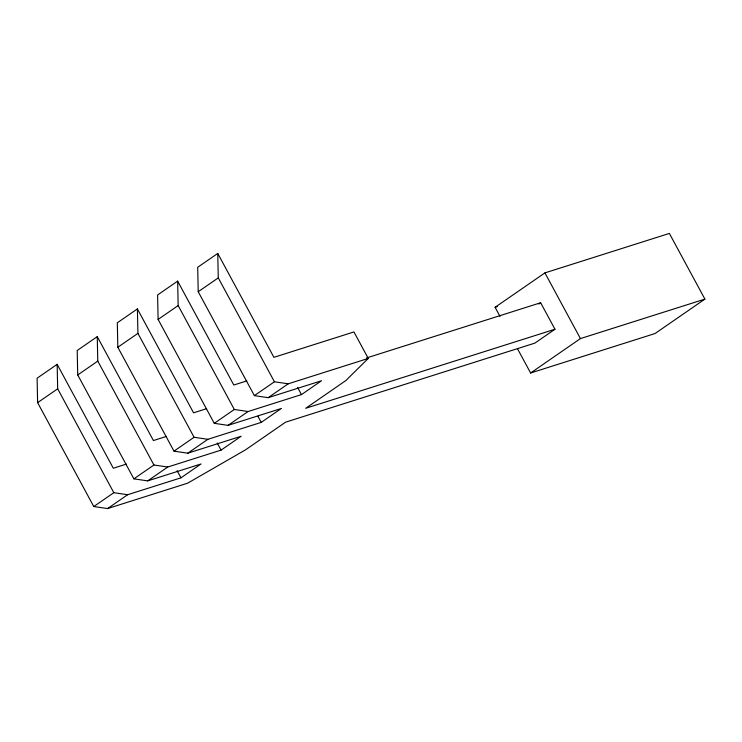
<?xml version="1.0" encoding="UTF-8"?>
<svg xmlns="http://www.w3.org/2000/svg" width="742" height="742" viewBox="0 0 742 742"><rect width="100%" height="100%" fill="white"/><g stroke="black" fill="none" stroke-linecap="round" stroke-linejoin="round"><path stroke-width="1.11" d="M246.863 380.878L233.804 385.024L177.644 281.125L157.592 294.973L158.111 319.431L214.271 423.33L228.072 425.361L248.125 411.513L301.465 394.596L321.518 380.748L268.177 397.666L254.376 395.625L198.216 291.727L197.697 267.278L217.749 253.43L273.909 357.329L353.934 331.943L368.264 358.432L345.865 380.544L305.695 408.295L554.97 329.244L540.649 302.755L366.372 358.015M126.372 464.102L113.313 468.239L57.153 364.341L37.1 378.197L37.619 402.646L93.77 506.545L107.581 508.576L187.605 483.2L245.491 449.865L285.596 422.17L534.88 343.119L554.97 329.244M166.477 436.398L153.418 440.544L97.258 336.645L77.205 350.493L77.724 374.951L133.875 478.85L147.686 480.881L201.026 463.963L180.974 477.82L127.633 494.728L107.581 508.576M206.619 408.675L193.56 412.821L137.4 308.922L117.31 322.798L117.83 347.247L173.99 451.145L187.791 453.186L241.131 436.268L221.079 450.116L167.738 467.033L147.686 480.881M37.619 402.646L57.672 388.799L57.153 364.341M77.724 374.951L97.777 361.104L97.258 336.645M117.83 347.247L137.919 333.371L137.4 308.922M158.111 319.431L178.163 305.583L177.644 281.125M198.216 291.727L218.269 277.879L217.749 253.43M93.77 506.545L113.823 492.697L127.633 494.728M133.875 478.85L153.928 464.993L167.738 467.033M173.99 451.145L194.079 437.27L207.881 439.31L261.221 422.393L281.413 408.443L228.072 425.361M214.271 423.33L234.324 409.473L248.125 411.513M254.376 395.625L274.429 381.778L288.23 383.809L368.264 358.432M187.791 453.186L207.881 439.31M268.177 397.666L288.23 383.809M500.006 316.398L495.09 307.299L544.916 272.889L669.377 233.424L704.9 299.109L655.075 333.52L530.613 372.994L517.499 348.731M538.822 304.016L540.649 302.755M530.613 372.994L580.439 338.584L704.9 299.109M495.09 307.299L497.298 306.604M544.916 272.889L580.439 338.584M297.607 387.463L301.465 394.596M218.269 277.879L274.429 381.778M257.919 416.281L261.221 422.393M178.163 305.583L234.324 409.473M217.22 442.983L221.079 450.116M137.919 333.371L194.079 437.27M177.115 470.688L180.974 477.82M97.777 361.104L153.928 464.993M57.672 388.799L113.823 492.697"/></g></svg>
